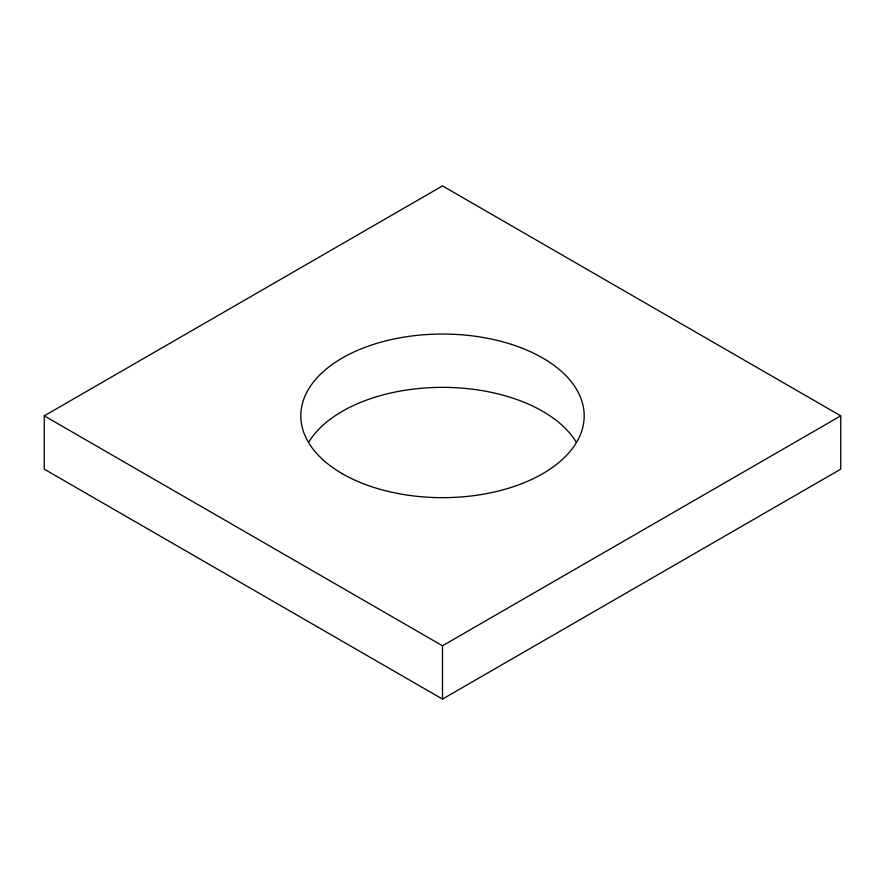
<?xml version="1.0" encoding="UTF-8"?>
<svg xmlns="http://www.w3.org/2000/svg" width="885" height="885" viewBox="0 0 885 885"><rect width="100%" height="100%" fill="white"/><g stroke="black" fill="none" stroke-linecap="round" stroke-linejoin="round"><path stroke-width="1.33" d="M44.25 415.85L442.5 185.916L840.75 415.85L840.75 469.15L442.5 699.084L44.25 469.15L44.25 415.85L442.5 645.773L840.75 415.85M442.5 645.773L442.5 699.084M308.655 442.312A141.689 81.807 0 0 1 442.5 387.353A141.689 81.807 0 0 1 576.345 442.312M342.307 473.696A141.689 81.807 0 0 0 579.365 437.024A141.689 81.807 0 0 0 405.828 336.831A141.689 81.807 0 0 0 342.307 473.696"/></g></svg>
